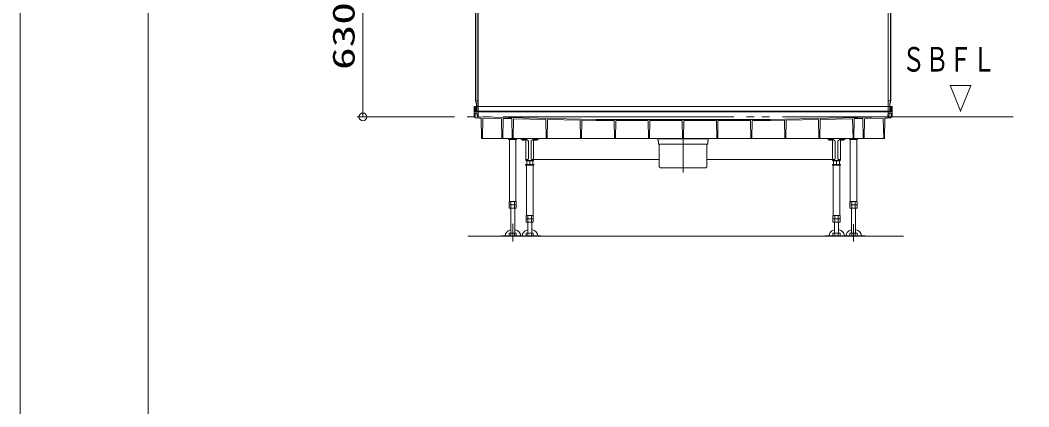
# Model space of a CAD drawing. Units: millimetres on the paper. Extents: x -305 to 305, y -152 to 152.
# Drawn here: x -301 to -222.3, y -72.3 to -42.1 of the extents above; entities that cross this region are included whole.
import ezdxf
from ezdxf.enums import TextEntityAlignment as Align

# ---------------------------------------------------------------- set-up
doc = ezdxf.new("R2010")
doc.units = ezdxf.units.MM
doc.linetypes.add('LONG_CHAIN', pattern=[21, 18, -1, 1, -1])
doc.linetypes.add('LONG_DOUBLE_CHAIN', pattern=[21.8, 18, -1, 0.6, -0.6, 0.6, -1])
for name, color, linetype, lineweight in [('0-0_0', 7, 'Continuous', 9), ('0-1_VIEW0002', 7, 'Continuous', 9), ('0-3_図面枠', 3, 'Continuous', 9), ('0-4_DEFPOINTS', 7, 'Continuous', 9)]:
    doc.layers.add(name, color=color, linetype=linetype, lineweight=lineweight)
doc.styles.add('ＭＳ ゴシック', font='')
doc.styles.get('ＭＳ ゴシック').set_extended_font_data('MS Gothic')

# ---------------------------------------------------------------- blocks, each defined once
blk = doc.blocks.new('_ORIGIN')
at = {"layer": '0-0_0'}
blk.add_line((0, 0), (-1, 0), dxfattribs=at)
blk.add_circle((0, 0), 0.5, dxfattribs=at)

msp = doc.modelspace()

# ---------------------------------------------------------------- linework, layer by layer
at = {"layer": '0-1_VIEW0002'}
for p, q in [((-265.474, -9.9), (-265.474, -48.446)), ((-265.45, -9.936), (-265.45, -48.586)), ((-265.284, -9.926), (-265.284, -49.206)), ((-265.27, -9.926), (-265.27, -49.206)), ((-233.27, -9.926), (-233.27, -49.206)), ((-233.256, -9.926), (-233.256, -49.206)), ((-233.09, -9.936), (-233.09, -45.203)), ((-233.066, -9.9), (-233.066, -45.203)), ((-274.268, -37.686), (-274.268, -49.086)), ((-233.09, -44.606), (-233.09, -48.586)), ((-233.066, -44.606), (-233.066, -48.446)), ((-265.45, -48.446), (-265.474, -48.446)), ((-265.284, -48.446), (-265.45, -48.446)), ((-265.45, -48.586), (-265.4, -48.586)), ((-265.4, -48.586), (-265.4, -49.246)), ((-233.256, -48.446), (-233.09, -48.446)), ((-233.14, -48.586), (-233.09, -48.586)), ((-233.09, -48.446), (-233.066, -48.446)), ((-265.59, -48.886), (-265.577, -49.646)), ((-265.59, -48.886), (-265.569, -48.886)), ((-265.527, -48.886), (-249.27, -48.886)), ((-265.513, -49.646), (-265.507, -49.425)), ((-265.509, -48.945), (-265.503, -49.277)), ((-265.473, -49.306), (-265.46, -49.306)), ((-265.467, -49.386), (-265.403, -49.386)), ((-265.436, -48.946), (-265.45, -48.946)), ((-265.45, -48.946), (-265.45, -49.206)), ((-265.45, -49.296), (-265.44, -49.296)), ((-265.44, -49.286), (-249.27, -49.286)), ((-265.436, -48.946), (-265.436, -49.206)), ((-265.4, -49.232), (-265.41, -49.232)), ((-265.31, -49.232), (-265.41, -49.232)), ((-233.14, -49.246), (-265.41, -49.246)), ((-265.31, -49.232), (-265.4, -49.232)), ((-265.335, -49.642), (-265.344, -49.444)), ((-265.269, -49.325), (-265.255, -49.632)), ((-233.013, -48.886), (-249.27, -48.886)), ((-233.1, -49.286), (-249.27, -49.286)), ((-233.272, -49.325), (-233.285, -49.632)), ((-233.14, -49.246), (-233.27, -49.246)), ((-233.23, -49.232), (-233.14, -49.232)), ((-233.23, -49.246), (-233.13, -49.246)), ((-233.206, -49.642), (-233.197, -49.444)), ((-233.074, -49.386), (-233.137, -49.386)), ((-233.104, -48.946), (-233.104, -49.206)), ((-233.09, -49.296), (-233.08, -49.296)), ((-233.067, -49.306), (-233.08, -49.306)), ((-233.031, -48.945), (-233.037, -49.277)), ((-233.028, -49.646), (-233.034, -49.425)), ((-232.95, -48.886), (-232.971, -48.886)), ((-232.95, -48.886), (-232.964, -49.646)), ((-274.715, -49.686), (-274.268, -49.686)), ((-265.577, -49.646), (-265.513, -49.646)), ((-265.538, -49.717), (-265.55, -49.646)), ((-265.479, -49.766), (-265.247, -49.766)), ((-265.18, -49.69), (-265.196, -49.69)), ((-265.195, -49.776), (-265.05, -49.776)), ((-265.18, -49.674), (-265.18, -49.69)), ((-265.03, -49.796), (-265.002, -51.386)), ((-264.899, -49.826), (-264.926, -51.386)), ((-264.879, -49.806), (-263.435, -49.839)), ((-263.435, -49.839), (-263.408, -51.386)), ((-263.305, -49.812), (-263.332, -51.386)), ((-263.305, -49.812), (-262.636, -49.827)), ((-262.636, -49.827), (-262.608, -51.386)), ((-262.505, -49.83), (-262.532, -51.386)), ((-262.505, -49.83), (-259.974, -49.888)), ((-259.974, -49.888), (-259.948, -51.386)), ((-259.846, -49.891), (-259.872, -51.386)), ((-259.846, -49.891), (-257.313, -49.948)), ((-257.313, -49.948), (-257.288, -51.386)), ((-257.187, -49.951), (-257.212, -51.386)), ((-257.187, -49.951), (-256.085, -49.976)), ((-256.085, -49.976), (-254.653, -49.976)), ((-254.653, -49.976), (-254.628, -51.386)), ((-254.528, -49.976), (-254.552, -51.386)), ((-254.528, -49.976), (-251.993, -49.976)), ((-251.993, -49.976), (-251.968, -51.386)), ((-251.868, -49.976), (-251.892, -51.386)), ((-251.868, -49.976), (-249.333, -49.976)), ((-249.333, -49.976), (-249.308, -51.386)), ((-242.456, -49.88), (-249.27, -49.88)), ((-249.208, -49.976), (-249.232, -51.386)), ((-246.673, -49.976), (-249.208, -49.976)), ((-246.673, -49.976), (-246.648, -51.386)), ((-246.548, -49.976), (-246.572, -51.386)), ((-244.013, -49.976), (-246.548, -49.976)), ((-244.013, -49.976), (-243.988, -51.386)), ((-243.888, -49.976), (-243.912, -51.386)), ((-242.455, -49.976), (-243.888, -49.976)), ((-233.36, -49.673), (-242.456, -49.88)), ((-241.353, -49.951), (-242.455, -49.976)), ((-241.353, -49.951), (-241.328, -51.386)), ((-241.227, -49.948), (-241.252, -51.386)), ((-238.694, -49.891), (-241.227, -49.948)), ((-238.694, -49.891), (-238.668, -51.386)), ((-238.566, -49.888), (-238.592, -51.386)), ((-236.035, -49.83), (-238.566, -49.888)), ((-236.035, -49.83), (-236.008, -51.386)), ((-235.905, -49.827), (-235.932, -51.386)), ((-235.236, -49.812), (-235.905, -49.827)), ((-235.236, -49.812), (-235.208, -51.386)), ((-235.105, -49.839), (-235.132, -51.386)), ((-233.662, -49.806), (-235.105, -49.839)), ((-233.642, -49.826), (-233.614, -51.386)), ((-233.346, -49.776), (-233.491, -49.776)), ((-233.062, -49.766), (-233.294, -49.766)), ((-232.964, -49.646), (-233.028, -49.646)), ((-233.003, -49.717), (-232.99, -49.646)), ((-265.002, -51.386), (-249.27, -51.386)), ((-262.89, -51.386), (-262.89, -51.458)), ((-262.824, -51.458), (-262.824, -56.278)), ((-262.34, -51.398), (-262.33, -51.398)), ((-262.316, -51.458), (-262.316, -56.278)), ((-236.29, -51.386), (-236.29, -51.458)), ((-236.224, -51.458), (-236.224, -56.278)), ((-236.2, -51.398), (-236.19, -51.398)), ((-235.74, -51.398), (-235.73, -51.398)), ((-235.716, -51.458), (-235.716, -56.278)), ((-262.847, -56.798), (-262.847, -56.278)), ((-262.847, -56.278), (-262.293, -56.278)), ((-262.847, -56.538), (-262.293, -56.538)), ((-262.8, -56.338), (-262.79, -56.338)), ((-262.709, -56.798), (-262.709, -56.278)), ((-262.432, -56.798), (-262.432, -56.278)), ((-262.293, -56.798), (-262.293, -56.278)), ((-236.247, -56.798), (-236.247, -56.278)), ((-236.247, -56.278), (-235.693, -56.278)), ((-236.247, -56.538), (-235.693, -56.538)), ((-236.2, -56.338), (-236.19, -56.338)), ((-236.109, -56.798), (-236.109, -56.278)), ((-235.832, -56.798), (-235.832, -56.278)), ((-235.693, -56.798), (-235.693, -56.278)), ((-262.847, -56.798), (-262.293, -56.798)), ((-262.73, -56.798), (-262.73, -58.76)), ((-262.41, -58.76), (-262.41, -56.798)), ((-236.247, -56.798), (-235.693, -56.798)), ((-236.13, -56.798), (-236.13, -58.76)), ((-235.81, -58.76), (-235.81, -56.798)), ((-261.67, -59.006), (-263.47, -59.006)), ((-262.293, -58.76), (-262.847, -58.76)), ((-262.847, -58.96), (-262.847, -58.76)), ((-262.709, -58.96), (-262.709, -58.76)), ((-262.432, -58.96), (-262.432, -58.76)), ((-262.293, -58.96), (-262.293, -58.76)), ((-261.67, -58.96), (-261.67, -59.006)), ((-236.87, -58.96), (-236.87, -59.006)), ((-235.07, -58.96), (-236.87, -58.96)), ((-235.693, -58.76), (-236.247, -58.76)), ((-236.247, -58.96), (-236.247, -58.76)), ((-236.109, -58.96), (-236.109, -58.76)), ((-235.832, -58.96), (-235.832, -58.76)), ((-235.693, -58.96), (-235.693, -58.76))]:
    msp.add_line(p, q, dxfattribs=at)
at = {"layer": '0-1_VIEW0002', "linetype": 'LONG_DOUBLE_CHAIN'}
msp.add_line((-223.514, -49.686), (-274.27, -49.686), dxfattribs=at)
at = {"layer": '0-1_VIEW0002', "linetype": 'LONG_CHAIN'}
for p, q in [((-249.27, -50.714), (-249.27, -54.033)), ((-262.57, -58.029), (-262.57, -59.406)), ((-235.97, -58.052), (-235.97, -59.406))]:
    msp.add_line(p, q, dxfattribs=at)
at = {"layer": '0-1_VIEW0002', "color": 2, "linetype": 'LONG_DOUBLE_CHAIN'}
for p, q in [((-261.924, -51.426), (-261.924, -51.386)), ((-261.574, -51.426), (-261.924, -51.426)), ((-261.842, -51.461), (-261.845, -51.426)), ((-261.553, -51.536), (-261.639, -51.45)), ((-261.638, -51.461), (-261.635, -51.426)), ((-261.544, -53.056), (-261.544, -51.456)), ((-261.469, -51.486), (-261.544, -51.486)), ((-261.504, -51.486), (-261.504, -51.456)), ((-261.427, -51.504), (-261.362, -51.569)), ((-261.344, -52.926), (-261.344, -51.611)), ((-261.136, -52.926), (-261.136, -51.611)), ((-261.119, -51.569), (-261.054, -51.504)), ((-261.011, -51.486), (-260.936, -51.486)), ((-260.976, -51.486), (-260.976, -51.456)), ((-260.936, -53.056), (-260.936, -51.456)), ((-260.928, -51.536), (-260.842, -51.45)), ((-260.556, -51.426), (-260.906, -51.426)), ((-260.842, -51.461), (-260.845, -51.426)), ((-260.638, -51.461), (-260.635, -51.426)), ((-260.556, -51.426), (-260.556, -51.386)), ((-251.23, -51.532), (-251.23, -51.422)), ((-251.21, -51.402), (-249.27, -51.402)), ((-251.21, -51.552), (-251.19, -51.552)), ((-251.19, -51.552), (-251.19, -51.812)), ((-251.18, -51.822), (-249.27, -51.822)), ((-251.13, -51.832), (-251.13, -53.532)), ((-251.13, -51.832), (-251.13, -53.532)), ((-249.27, -51.402), (-247.33, -51.402)), ((-247.36, -51.822), (-249.27, -51.822)), ((-247.41, -51.832), (-247.41, -53.532)), ((-247.35, -51.552), (-247.35, -51.812)), ((-247.33, -51.552), (-247.35, -51.552)), ((-247.31, -51.532), (-247.31, -51.422)), ((-237.984, -51.426), (-237.984, -51.386)), ((-237.634, -51.426), (-237.984, -51.426)), ((-237.902, -51.461), (-237.905, -51.426)), ((-237.613, -51.536), (-237.699, -51.45)), ((-237.698, -51.461), (-237.695, -51.426)), ((-237.604, -53.056), (-237.604, -51.456)), ((-237.529, -51.486), (-237.604, -51.486)), ((-237.564, -51.486), (-237.564, -51.456)), ((-237.487, -51.504), (-237.422, -51.569)), ((-237.404, -52.926), (-237.404, -51.611)), ((-237.196, -52.926), (-237.196, -51.611)), ((-237.179, -51.569), (-237.114, -51.504)), ((-237.071, -51.486), (-236.996, -51.486)), ((-237.036, -51.486), (-237.036, -51.456)), ((-236.996, -53.056), (-236.996, -51.456)), ((-236.988, -51.536), (-236.902, -51.45)), ((-236.616, -51.426), (-236.966, -51.426)), ((-236.902, -51.461), (-236.905, -51.426)), ((-236.698, -51.461), (-236.695, -51.426)), ((-236.616, -51.426), (-236.616, -51.386)), ((-260.92, -53.398), (-261.56, -53.398)), ((-261.56, -53.398), (-261.56, -53.458)), ((-261.444, -53.026), (-261.544, -53.026)), ((-261.504, -53.056), (-261.504, -53.026)), ((-261.494, -53.458), (-261.494, -57.378)), ((-261.48, -53.398), (-261.48, -53.126)), ((-261.005, -53.086), (-261.474, -53.086)), ((-261.006, -53.126), (-261.474, -53.126)), ((-261.24, -53.398), (-261.24, -53.126)), ((-261.036, -53.026), (-260.936, -53.026)), ((-261, -53.398), (-261, -53.126)), ((-260.986, -53.458), (-260.986, -57.378)), ((-260.976, -53.056), (-260.976, -53.026)), ((-260.936, -53.026), (-251.13, -53.026)), ((-260.936, -53.026), (-251.13, -53.026)), ((-237.604, -53.026), (-247.41, -53.026)), ((-236.98, -53.398), (-237.62, -53.398)), ((-237.62, -53.398), (-237.62, -53.458)), ((-236.98, -53.458), (-237.62, -53.458)), ((-237.504, -53.026), (-237.604, -53.026)), ((-237.564, -53.056), (-237.564, -53.026)), ((-237.554, -53.458), (-237.554, -57.378)), ((-237.54, -53.398), (-237.54, -53.126)), ((-237.065, -53.086), (-237.534, -53.086)), ((-237.066, -53.126), (-237.534, -53.126)), ((-237.3, -53.398), (-237.3, -53.126)), ((-237.096, -53.026), (-236.996, -53.026)), ((-237.06, -53.398), (-237.06, -53.126)), ((-237.046, -53.458), (-237.046, -57.378)), ((-237.036, -53.056), (-237.036, -53.026)), ((-236.98, -53.398), (-236.98, -53.458)), ((-250.99, -53.672), (-249.27, -53.672)), ((-250.99, -53.672), (-249.27, -53.672)), ((-247.55, -53.672), (-249.27, -53.672)), ((-261.47, -57.438), (-261.46, -57.438)), ((-261.379, -57.898), (-261.379, -57.378)), ((-261.102, -57.898), (-261.102, -57.378)), ((-260.963, -57.898), (-260.963, -57.378)), ((-237.577, -57.378), (-237.023, -57.378)), ((-237.577, -57.898), (-237.577, -57.378)), ((-237.53, -57.438), (-237.52, -57.438)), ((-237.439, -57.898), (-237.439, -57.378)), ((-237.162, -57.898), (-237.162, -57.378)), ((-237.023, -57.898), (-237.023, -57.378)), ((-261.517, -57.638), (-260.963, -57.638)), ((-261.517, -57.898), (-260.963, -57.898)), ((-261.48, -57.638), (-261, -57.638)), ((-261.4, -57.898), (-261.4, -58.76)), ((-261.08, -58.76), (-261.08, -57.898)), ((-237.577, -57.638), (-237.023, -57.638)), ((-237.577, -57.898), (-237.023, -57.898)), ((-237.54, -57.638), (-237.06, -57.638)), ((-237.46, -57.898), (-237.46, -58.76)), ((-237.14, -58.76), (-237.14, -57.898)), ((-260.34, -58.96), (-261.59, -58.96)), ((-260.963, -58.76), (-261.517, -58.76)), ((-261.517, -58.96), (-261.517, -58.76)), ((-261.01, -58.96), (-261.47, -58.96)), ((-261.379, -58.96), (-261.379, -58.76)), ((-261.102, -58.96), (-261.102, -58.76)), ((-260.963, -58.96), (-260.963, -58.76)), ((-236.942, -59.006), (-238.2, -59.006)), ((-237.023, -58.76), (-237.577, -58.76)), ((-237.577, -58.96), (-237.577, -58.76)), ((-237.07, -58.96), (-237.53, -58.96)), ((-237.439, -58.96), (-237.439, -58.76)), ((-237.162, -58.96), (-237.162, -58.76)), ((-237.023, -58.96), (-237.023, -58.76))]:
    msp.add_line(p, q, dxfattribs=at)
at = {"layer": '0-1_VIEW0002', "color": 2}
msp.add_line((-266.07, -59.006), (-232.07, -59.006), dxfattribs=at)
at = {"layer": '0-1_VIEW0002'}
for points in [[(-233.14, -48.586), (-233.14, -49.232), (-233.13, -49.232)], [(-233.104, -48.946), (-233.09, -48.946), (-233.09, -49.206)], [(-265.18, -49.673), (-256.084, -49.88), (-249.27, -49.88)], [(-233.511, -49.796), (-233.538, -51.386), (-249.27, -51.386)], [(-233.36, -49.674), (-233.36, -49.69), (-233.344, -49.69)], [(-262.25, -51.386), (-262.25, -51.458), (-262.89, -51.458)], [(-235.65, -51.386), (-235.65, -51.458), (-236.29, -51.458)], [(-261.67, -58.96), (-263.47, -58.96), (-263.47, -59.006)], [(-262.73, -58.494), (-262.921, -58.575), (-263.067, -58.707), (-263.125, -58.812), (-263.151, -58.952), (-263.151, -58.96)], [(-261.951, -58.96), (-261.951, -58.952), (-261.972, -58.828), (-262.038, -58.704), (-262.108, -58.629), (-262.227, -58.549), (-262.41, -58.486)], [(-235.07, -58.96), (-235.07, -59.006), (-236.87, -59.006)], [(-236.13, -58.494), (-236.321, -58.575), (-236.467, -58.707), (-236.525, -58.812), (-236.551, -58.952), (-236.551, -58.96)], [(-235.351, -58.96), (-235.351, -58.952), (-235.372, -58.828), (-235.438, -58.704), (-235.508, -58.629), (-235.627, -58.549), (-235.81, -58.486)]]:
    msp.add_lwpolyline(points, dxfattribs=at)
at = {"layer": '0-1_VIEW0002', "color": 2, "linetype": 'LONG_DOUBLE_CHAIN'}
for points in [[(-260.92, -53.398), (-260.92, -53.458), (-261.56, -53.458)], [(-261.517, -57.898), (-261.517, -57.378), (-260.963, -57.378)], [(-261.4, -58.494), (-261.591, -58.575), (-261.737, -58.707), (-261.795, -58.812), (-261.821, -58.952), (-261.821, -58.96)], [(-260.34, -58.96), (-260.34, -59.006), (-261.59, -59.006)], [(-260.621, -58.96), (-260.621, -58.952), (-260.642, -58.828), (-260.708, -58.704), (-260.778, -58.629), (-260.897, -58.549), (-261.08, -58.486)], [(-236.942, -58.96), (-238.2, -58.96), (-238.2, -59.006)], [(-237.46, -58.494), (-237.651, -58.575), (-237.797, -58.707), (-237.855, -58.812), (-237.881, -58.952), (-237.881, -58.96)], [(-236.681, -58.96), (-236.681, -58.952), (-236.702, -58.828), (-236.768, -58.704), (-236.838, -58.629), (-236.957, -58.549), (-237.14, -58.486)]]:
    msp.add_lwpolyline(points, dxfattribs=at)
at = {"layer": '0-1_VIEW0002'}
for centre, radius, start, end in [((-265.569, -48.946), 0.06, 1, 90), ((-265.467, -49.426), 0.04, 90, 178.5), ((-265.473, -49.276), 0.03, 181, 270), ((-265.46, -49.296), 0.01, 270, 0), ((-265.41, -49.206), 0.04, 179.99999, 270), ((-265.44, -49.296), 0.01, 90, 180), ((-265.41, -49.206), 0.026, 179.99999, 270), ((-265.403, -49.446), 0.06, 2.49999, 90), ((-265.31, -49.206), 0.026, 270.00001, 359.99999), ((-265.31, -49.206), 0.026, 270, 0.00001), ((-265.31, -49.206), 0.04, 270, 0.00001), ((-265.309, -49.326), 0.04, 2.5, 90), ((-233.232, -49.326), 0.04, 90, 177.5), ((-233.23, -49.206), 0.04, 180.00001, 269.99999), ((-233.23, -49.206), 0.04, 179.99999, 270), ((-233.23, -49.206), 0.026, 179.99999, 270), ((-233.137, -49.446), 0.06, 90, 177.50001), ((-233.13, -49.206), 0.026, 270, 0.00001), ((-233.13, -49.206), 0.04, 270, 0.00001), ((-233.1, -49.296), 0.01, 0, 90), ((-233.08, -49.296), 0.01, 180, 270), ((-233.074, -49.426), 0.04, 1.5, 90), ((-233.067, -49.276), 0.03, 270, 359), ((-232.971, -48.946), 0.06, 90, 179), ((-265.479, -49.706), 0.06, 190, 270), ((-265.195, -49.636), 0.14, 182.5, 270), ((-265.195, -49.63), 0.06, 182.5, 268.85424), ((-265.05, -49.796), 0.02, 1, 90), ((-264.879, -49.826), 0.02, 88.69593, 179), ((-233.662, -49.826), 0.02, 1, 91.30407), ((-233.491, -49.796), 0.02, 90, 179), ((-233.346, -49.636), 0.14, 270, 357.5), ((-233.345, -49.63), 0.06, 271.14576, 357.5), ((-233.062, -49.706), 0.06, 270, 350)]:
    msp.add_arc(centre, radius, start, end, dxfattribs=at)
at = {"layer": '0-1_VIEW0002', "color": 2, "linetype": 'LONG_DOUBLE_CHAIN'}
for centre, radius, start, end in [((-261.804, -51.458), 0.038, 184.99974, 254.6375), ((-261.74, -51.224), 0.28, 254.6375, 285.36259), ((-261.676, -51.458), 0.038, 285.36304, 355.00016), ((-261.574, -51.456), 0.07, 0, 90), ((-261.574, -51.456), 0.03, 0, 90), ((-261.574, -51.557), 0.03, 0, 45), ((-261.469, -51.546), 0.06, 45, 90), ((-261.404, -51.611), 0.06, 0, 45), ((-261.076, -51.611), 0.06, 135, 180), ((-261.011, -51.546), 0.06, 90, 135), ((-260.906, -51.456), 0.07, 90, 180), ((-260.906, -51.456), 0.03, 90, 180), ((-260.906, -51.557), 0.03, 135, 180), ((-260.804, -51.458), 0.038, 184.99974, 254.6375), ((-260.74, -51.224), 0.28, 254.6375, 285.36259), ((-260.676, -51.458), 0.038, 285.36304, 355.00016), ((-251.21, -51.422), 0.02, 90, 180), ((-251.21, -51.532), 0.02, 180, 270), ((-251.18, -51.812), 0.01, 180, 270), ((-251.18, -51.812), 0.01, 180, 270), ((-251.14, -51.832), 0.01, 0, 90), ((-251.14, -51.832), 0.01, 0, 90), ((-247.4, -51.832), 0.01, 90, 180), ((-247.4, -51.832), 0.01, 90, 180), ((-247.36, -51.812), 0.01, 270, 0), ((-247.36, -51.812), 0.01, 270, 0), ((-247.33, -51.422), 0.02, 360, 90), ((-247.33, -51.532), 0.02, 270, 360), ((-237.864, -51.458), 0.038, 184.99974, 254.6375), ((-237.8, -51.224), 0.28, 254.6375, 285.36259), ((-237.736, -51.458), 0.038, 285.36304, 355.00016), ((-237.634, -51.456), 0.07, 0, 90), ((-237.634, -51.456), 0.03, 0, 90), ((-237.634, -51.557), 0.03, 0, 45), ((-237.529, -51.546), 0.06, 45, 90), ((-237.464, -51.611), 0.06, 0, 45), ((-237.136, -51.611), 0.06, 135, 180), ((-237.071, -51.546), 0.06, 90, 135), ((-236.966, -51.456), 0.07, 90, 180), ((-236.966, -51.456), 0.03, 90, 180), ((-236.966, -51.557), 0.03, 135, 180), ((-236.864, -51.458), 0.038, 184.99974, 254.6375), ((-236.8, -51.224), 0.28, 254.6375, 285.36259), ((-236.736, -51.458), 0.038, 285.36304, 355.00016), ((-261.474, -53.056), 0.07, 180, 270), ((-261.474, -53.056), 0.03, 180, 270), ((-261.444, -52.926), 0.1, 270, 0), ((-261.036, -52.926), 0.1, 180, 270), ((-261.006, -53.056), 0.07, 270, 0), ((-261.006, -53.056), 0.03, 270, 0), ((-250.99, -53.532), 0.14, 180, 270), ((-250.99, -53.532), 0.14, 180, 270), ((-247.55, -53.532), 0.14, 270, 0), ((-237.534, -53.056), 0.07, 180, 270), ((-237.534, -53.056), 0.03, 180, 270), ((-237.504, -52.926), 0.1, 270, 0), ((-237.096, -52.926), 0.1, 180, 270), ((-237.066, -53.056), 0.07, 270, 0), ((-237.066, -53.056), 0.03, 270, 0)]:
    msp.add_arc(centre, radius, start, end, dxfattribs=at)
at = {"layer": '0-3_図面枠'}
msp.add_lwpolyline([(-291.017, -138.498), (108.983, -138.498), (108.983, 138.502), (-291.017, 138.502)], close=True, dxfattribs=at)
at = {"layer": '0-4_DEFPOINTS'}
msp.add_line((-301.017, -148.498), (-301.017, 148.502), dxfattribs=at)

# ---------------------------------------------------------------- block references
at = {"layer": '0-1_VIEW0002', "xscale": 0.6, "yscale": 0.6, "rotation": 270}
msp.add_blockref('_ORIGIN', (-274.268, -49.686), dxfattribs=at)

# ---------------------------------------------------------------- texts
at = {"layer": '0-1_VIEW0002', "style": 'ＭＳ ゴシック', "width": 1.5}
msp.add_text('630', height=1.73, rotation=90, dxfattribs=at).set_placement((-274.393, -46.028), align=Align.BOTTOM_LEFT)
at = {"layer": '0-1_VIEW0002', "style": 'ＭＳ ゴシック', "width": 0.7}
for s, p in [('ＳＢＦＬ', (-232.199, -46.733)), ('\u3000\u3000▽', (-232.199, -49.731))]:
    msp.add_text(s, height=1.921, dxfattribs=at).set_placement(p, align=Align.BOTTOM_LEFT)

doc.saveas('drawing.dxf')
